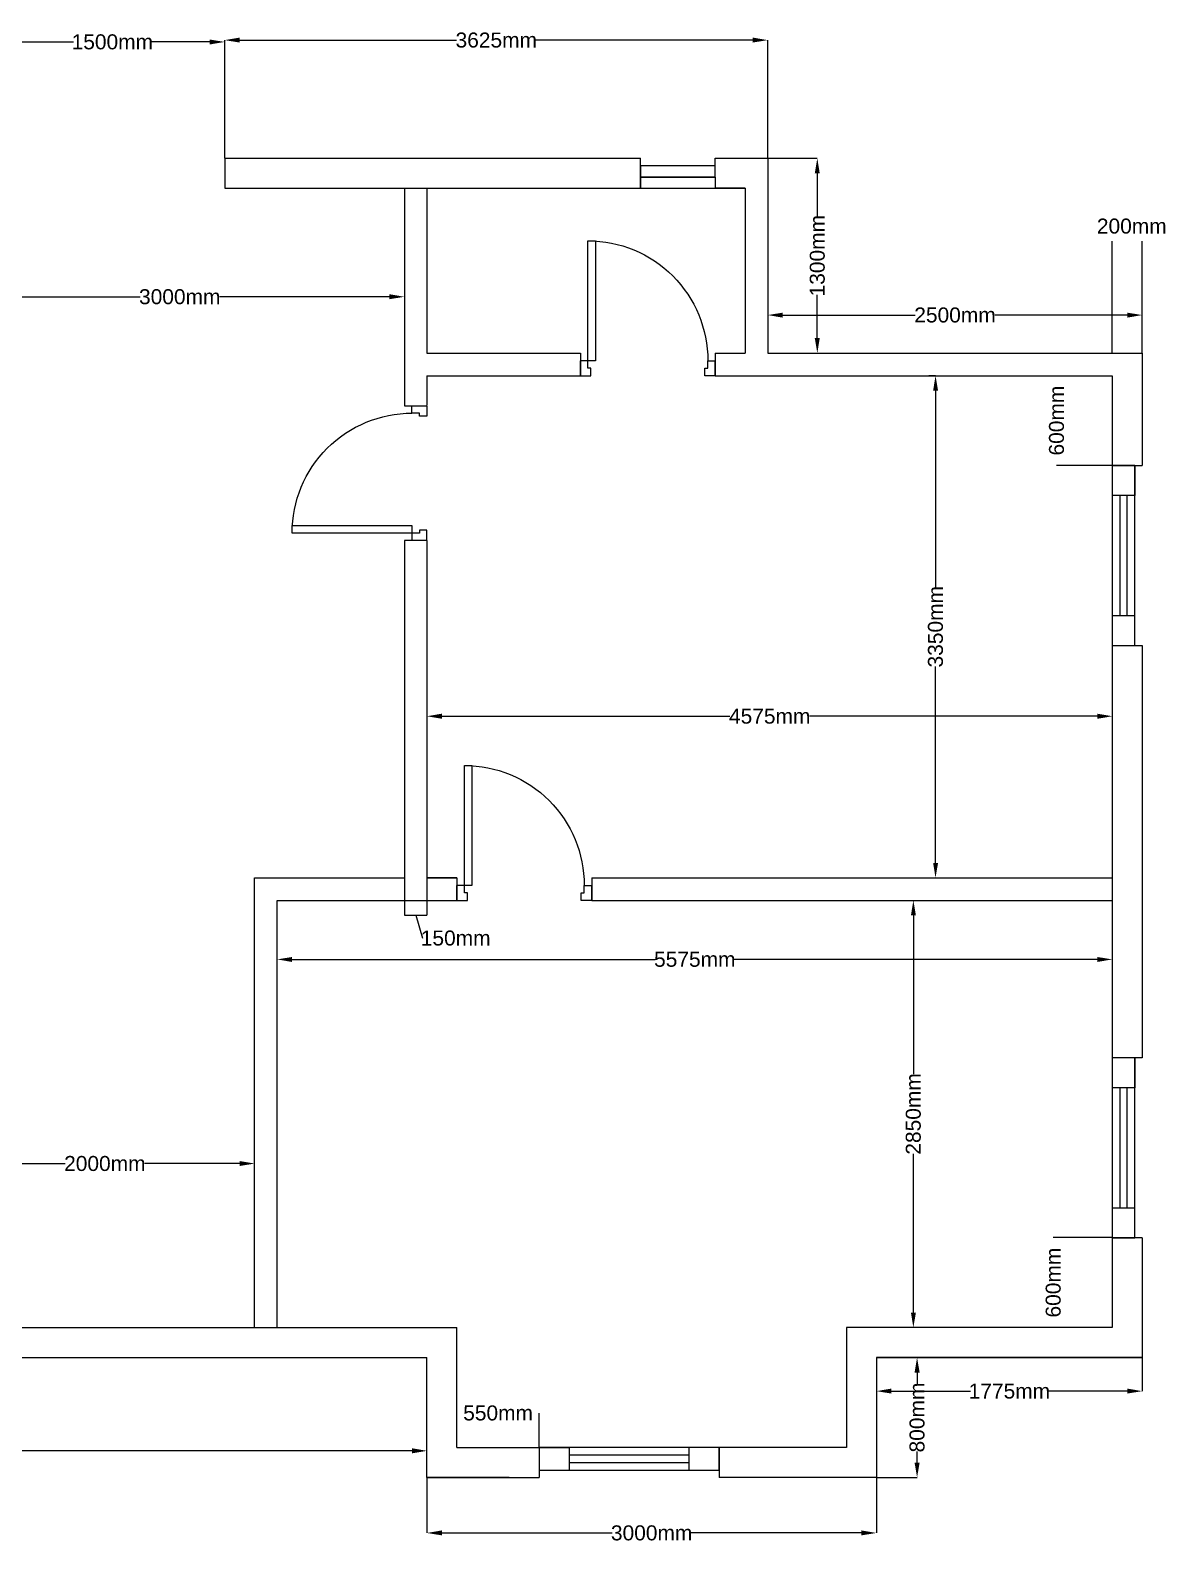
# Model space of a CAD drawing. Header units: inches. Extents: x 5792 to 20978, y -1139 to 8950.
# Drawn here: x 13385 to 20978, y -1139 to 8950 of the extents above; entities that cross this region are included whole.
import ezdxf

# ---------------------------------------------------------------- set-up
doc = ezdxf.new("R2010")
doc.units = ezdxf.units.IN
doc.header["$MEASUREMENT"] = 0
for name, color, linetype in [('door', 50, 'Continuous'), ('vent', 200, 'Continuous'), ('window', 190, 'Continuous')]:
    doc.layers.add(name, color=color, linetype=linetype)
doc.layers.add('inner wall', color=7, linetype='Continuous', lineweight=5)
doc.layers.add('outer wall', color=7, linetype='Continuous', lineweight=20, true_color=0xfff0e0)
doc.styles.get("Standard").update_dxf_attribs({"font": 'arial.ttf'})
doc.dimstyles.new('100', dxfattribs={"dimtxt": 100, "dimasz": 100, "dimexe": 0.18, "dimexo": 0.0625, "dimgap": 0.09, "dimtad": 0, "dimdec": 0, "dimzin": 0, "dimdsep": 46, "dimtxsty": 'Standard', "dimcen": 0.09, "dimclrd": 22, "dimclre": 12, "dimclrt": 22, "dimadec": 0, "dimazin": 0, "dimtfac": 1, "dimtdec": 0, "dimtofl": 0, "dimtmove": 1, "dimatfit": 1, "dimldrblk": 'CLOSED', "dimfxl": 1, "dimtolj": 1, "dimtzin": 0, "dimarcsym": 2})

# ---------------------------------------------------------------- blocks, each defined once
blk = doc.blocks.new('*D12')
at = {"layer": 'Defpoints', "color": 0, "transparency": 16777216}
for p in [(8808, 96), (16033, -526), (16033, -526)]:
    blk.add_point(p, dxfattribs=at)
at = {"layer": 'door', "color": 12, "lineweight": -2, "transparency": 16777216}
for p, q in [((8808, 96), (8808, -526)), ((16033, -526), (16033, -526))]:
    blk.add_line(p, q, dxfattribs=at)
at = {"layer": 'door', "color": 22, "lineweight": -2, "transparency": 16777216}
for p, q in [((8908, -526), (12157, -526)), ((15933, -526), (12685, -526))]:
    blk.add_line(p, q, dxfattribs=at)
at = {"layer": 'door', "color": 22, "transparency": 16777216}
for points in [[(8908, -509), (8908, -543), (8808, -526)], [(15933, -509), (15933, -543), (16033, -526)]]:
    blk.add_solid(points, dxfattribs=at)
at = {"layer": 'door', "color": 22, "transparency": 16777216, "insert": (12421, -526), "char_height": 100, "attachment_point": 5}
blk.add_mtext('\\A1;7225mm', dxfattribs=at)
blk = doc.blocks.new('_Closed')
at = {"color": 0, "linetype": 'ByBlock', "lineweight": -2}
for p, q in [((-1, 0.17), (0, 0)), ((-1, 0.17), (-1, -0.17)), ((0, 0), (-1, -0.17)), ((0, 0), (-1, 0))]:
    blk.add_line(p, q, dxfattribs=at)
blk = doc.blocks.new('*D13')
at = {"layer": 'Defpoints', "color": 0, "transparency": 16777216}
for p in [(16033, -704), (19033, -704), (19033, -1074)]:
    blk.add_point(p, dxfattribs=at)
at = {"layer": 'door', "color": 12, "lineweight": -2, "transparency": 16777216}
for p, q in [((16033, -704), (16033, -1074)), ((19033, -704), (19033, -1074))]:
    blk.add_line(p, q, dxfattribs=at)
at = {"layer": 'door', "color": 22, "lineweight": -2, "transparency": 16777216}
for p, q in [((16133, -1074), (17269, -1074)), ((18933, -1074), (17798, -1074))]:
    blk.add_line(p, q, dxfattribs=at)
at = {"layer": 'door', "color": 22, "transparency": 16777216}
for points in [[(16133, -1057), (16133, -1090), (16033, -1074)], [(18933, -1057), (18933, -1090), (19033, -1074)]]:
    blk.add_solid(points, dxfattribs=at)
at = {"layer": 'door', "color": 22, "transparency": 16777216, "insert": (17533, -1074), "char_height": 100, "attachment_point": 5}
blk.add_mtext('\\A1;3000mm', dxfattribs=at)
blk = doc.blocks.new('*D14')
at = {"layer": 'Defpoints', "color": 0, "transparency": 16777216}
for p in [(20808, 96), (19033, -128), (20808, -128)]:
    blk.add_point(p, dxfattribs=at)
at = {"layer": 'door', "color": 12, "lineweight": -2, "transparency": 16777216}
for p, q in [((20808, 96), (20808, -128)), ((19033, -128), (19033, -127))]:
    blk.add_line(p, q, dxfattribs=at)
at = {"layer": 'door', "color": 22, "lineweight": -2, "transparency": 16777216}
for p, q in [((19133, -128), (19661, -128)), ((20708, -128), (20180, -128))]:
    blk.add_line(p, q, dxfattribs=at)
at = {"layer": 'door', "color": 22, "transparency": 16777216}
for points in [[(19133, -111), (19133, -144), (19033, -128)], [(20708, -111), (20708, -144), (20808, -128)]]:
    blk.add_solid(points, dxfattribs=at)
at = {"layer": 'door', "color": 22, "transparency": 16777216, "insert": (19921, -128), "char_height": 100, "attachment_point": 5}
blk.add_mtext('\\A1;1775mm', dxfattribs=at)
blk = doc.blocks.new('*D15')
at = {"layer": 'Defpoints', "color": 0, "transparency": 16777216}
for p in [(19305, 96), (19305, 96), (19033, -704)]:
    blk.add_point(p, dxfattribs=at)
at = {"layer": 'door', "color": 12, "lineweight": -2, "transparency": 16777216}
for p, q in [((19305, 96), (19305, 96)), ((19033, -704), (19305, -704))]:
    blk.add_line(p, q, dxfattribs=at)
at = {"layer": 'door', "color": 22, "lineweight": -2, "transparency": 16777216}
for p, q in [((19305, -4), (19305, -79)), ((19305, -604), (19305, -530))]:
    blk.add_line(p, q, dxfattribs=at)
at = {"layer": 'door', "color": 22, "transparency": 16777216}
for points in [[(19288, -4), (19322, -4), (19305, 96)], [(19288, -604), (19322, -604), (19305, -704)]]:
    blk.add_solid(points, dxfattribs=at)
at = {"layer": 'door', "color": 22, "transparency": 16777216, "insert": (19305, -304), "char_height": 100, "attachment_point": 5, "rotation": 90}
blk.add_mtext('\\A1;800mm', dxfattribs=at)
blk = doc.blocks.new('*D16')
at = {"layer": 'Defpoints', "color": 0, "transparency": 16777216}
for p in [(20608, 896), (20214, 296), (20214, 296)]:
    blk.add_point(p, dxfattribs=at)
at = {"layer": 'door', "color": 12, "lineweight": -2, "transparency": 16777216}
for p, q in [((20608, 896), (20214, 896)), ((20214, 296), (20214, 296))]:
    blk.add_line(p, q, dxfattribs=at)
at = {"layer": 'door', "color": 22, "transparency": 16777216, "insert": (20214, 596), "char_height": 100, "attachment_point": 5, "rotation": 90}
blk.add_mtext('\\A1;600mm', dxfattribs=at)
blk = doc.blocks.new('*D17')
at = {"layer": 'Defpoints', "color": 0, "transparency": 16777216}
for p in [(15033, 2752), (20608, 2752), (20608, 2752)]:
    blk.add_point(p, dxfattribs=at)
at = {"layer": 'door', "color": 12, "lineweight": -2, "transparency": 16777216}
for p, q in [((15033, 2752), (15033, 2752)), ((20608, 2752), (20608, 2752))]:
    blk.add_line(p, q, dxfattribs=at)
at = {"layer": 'door', "color": 22, "lineweight": -2, "transparency": 16777216}
for p, q in [((15133, 2752), (17556, 2752)), ((20508, 2752), (18085, 2752))]:
    blk.add_line(p, q, dxfattribs=at)
at = {"layer": 'door', "color": 22, "transparency": 16777216}
for points in [[(15133, 2768), (15133, 2735), (15033, 2752)], [(20508, 2768), (20508, 2735), (20608, 2752)]]:
    blk.add_solid(points, dxfattribs=at)
at = {"layer": 'door', "color": 22, "transparency": 16777216, "insert": (17821, 2752), "char_height": 100, "attachment_point": 5}
blk.add_mtext('\\A1;5575mm', dxfattribs=at)
blk = doc.blocks.new('*D18')
at = {"layer": 'Defpoints', "color": 0, "transparency": 16777216}
for p in [(19280, 3146), (19280, 296), (19280, 296)]:
    blk.add_point(p, dxfattribs=at)
at = {"layer": 'door', "color": 12, "lineweight": -2, "transparency": 16777216}
for p, q in [((19280, 3146), (19280, 3146)), ((19280, 296), (19280, 296))]:
    blk.add_line(p, q, dxfattribs=at)
at = {"layer": 'door', "color": 22, "lineweight": -2, "transparency": 16777216}
for p, q in [((19280, 3046), (19280, 1986)), ((19280, 396), (19280, 1455))]:
    blk.add_line(p, q, dxfattribs=at)
at = {"layer": 'door', "color": 22, "transparency": 16777216}
for points in [[(19264, 3046), (19297, 3046), (19280, 3146)], [(19264, 396), (19297, 396), (19280, 296)]]:
    blk.add_solid(points, dxfattribs=at)
at = {"layer": 'door', "color": 22, "transparency": 16777216, "insert": (19280, 1721), "char_height": 100, "attachment_point": 5, "rotation": 90}
blk.add_mtext('\\A1;2850mm', dxfattribs=at)
blk = doc.blocks.new('*D19')
at = {"layer": 'Defpoints', "color": 0, "transparency": 16777216}
for p in [(16033, 4421), (20608, 4421), (20608, 4374)]:
    blk.add_point(p, dxfattribs=at)
at = {"layer": 'door', "color": 12, "lineweight": -2, "transparency": 16777216}
for p, q in [((16033, 4421), (16033, 4374)), ((20608, 4421), (20608, 4374))]:
    blk.add_line(p, q, dxfattribs=at)
at = {"layer": 'door', "color": 22, "lineweight": -2, "transparency": 16777216}
for p, q in [((16133, 4374), (18054, 4374)), ((20508, 4374), (18587, 4374))]:
    blk.add_line(p, q, dxfattribs=at)
at = {"layer": 'door', "color": 22, "transparency": 16777216}
for points in [[(16133, 4391), (16133, 4357), (16033, 4374)], [(20508, 4391), (20508, 4357), (20608, 4374)]]:
    blk.add_solid(points, dxfattribs=at)
at = {"layer": 'door', "color": 22, "transparency": 16777216, "insert": (18321, 4374), "char_height": 100, "attachment_point": 5}
blk.add_mtext('\\A1;4575mm', dxfattribs=at)
blk = doc.blocks.new('*D20')
at = {"layer": 'Defpoints', "color": 0, "transparency": 16777216}
for p in [(19383, 6646), (19383, 3296), (19428, 3296)]:
    blk.add_point(p, dxfattribs=at)
at = {"layer": 'door', "color": 12, "lineweight": -2, "transparency": 16777216}
for p, q in [((19383, 6646), (19428, 6646)), ((19383, 3296), (19428, 3296))]:
    blk.add_line(p, q, dxfattribs=at)
at = {"layer": 'door', "color": 22, "lineweight": -2, "transparency": 16777216}
for p, q in [((19428, 6546), (19428, 5235)), ((19428, 3396), (19428, 4706))]:
    blk.add_line(p, q, dxfattribs=at)
at = {"layer": 'door', "color": 22, "transparency": 16777216}
for points in [[(19412, 6546), (19445, 6546), (19428, 6646)], [(19412, 3396), (19445, 3396), (19428, 3296)]]:
    blk.add_solid(points, dxfattribs=at)
at = {"layer": 'door', "color": 22, "transparency": 16777216, "insert": (19428, 4971), "char_height": 100, "attachment_point": 5, "rotation": 90}
blk.add_mtext('\\A1;3350mm', dxfattribs=at)
blk = doc.blocks.new('*D21')
at = {"layer": 'Defpoints', "color": 0, "transparency": 16777216}
for p in [(20236, 6646), (20236, 6646), (20608, 6046)]:
    blk.add_point(p, dxfattribs=at)
at = {"layer": 'door', "color": 12, "lineweight": -2, "transparency": 16777216}
for p, q in [((20236, 6646), (20236, 6646)), ((20608, 6046), (20236, 6046))]:
    blk.add_line(p, q, dxfattribs=at)
at = {"layer": 'door', "color": 22, "transparency": 16777216, "insert": (20236, 6346), "char_height": 100, "attachment_point": 5, "rotation": 90}
blk.add_mtext('\\A1;600mm', dxfattribs=at)
blk = doc.blocks.new('*D22')
at = {"layer": 'Defpoints', "color": 0, "transparency": 16777216}
for p in [(18308, 7050), (20808, 7050), (20808, 6796)]:
    blk.add_point(p, dxfattribs=at)
at = {"layer": 'door', "color": 12, "lineweight": -2, "transparency": 16777216}
for p, q in [((18308, 7050), (18308, 7050)), ((20808, 6796), (20808, 7050))]:
    blk.add_line(p, q, dxfattribs=at)
at = {"layer": 'door', "color": 22, "lineweight": -2, "transparency": 16777216}
for p, q in [((18408, 7050), (19293, 7050)), ((20708, 7050), (19823, 7050))]:
    blk.add_line(p, q, dxfattribs=at)
at = {"layer": 'door', "color": 22, "transparency": 16777216}
for points in [[(18408, 7066), (18408, 7033), (18308, 7050)], [(20708, 7066), (20708, 7033), (20808, 7050)]]:
    blk.add_solid(points, dxfattribs=at)
at = {"layer": 'door', "color": 22, "transparency": 16777216, "insert": (19558, 7050), "char_height": 100, "attachment_point": 5}
blk.add_mtext('\\A1;2500mm', dxfattribs=at)
blk = doc.blocks.new('*D23')
at = {"layer": 'Defpoints', "color": 0, "transparency": 16777216}
for p in [(18308, 8096), (18639, 6796), (18639, 6796)]:
    blk.add_point(p, dxfattribs=at)
at = {"layer": 'door', "color": 12, "lineweight": -2, "transparency": 16777216}
for p, q in [((18308, 8096), (18639, 8096)), ((18639, 6796), (18638, 6796))]:
    blk.add_line(p, q, dxfattribs=at)
at = {"layer": 'door', "color": 22, "lineweight": -2, "transparency": 16777216}
for p, q in [((18639, 7996), (18639, 7705)), ((18639, 6896), (18639, 7186))]:
    blk.add_line(p, q, dxfattribs=at)
at = {"layer": 'door', "color": 22, "transparency": 16777216}
for points in [[(18622, 7996), (18655, 7996), (18639, 8096)], [(18622, 6896), (18655, 6896), (18639, 6796)]]:
    blk.add_solid(points, dxfattribs=at)
at = {"layer": 'door', "color": 22, "transparency": 16777216, "insert": (18639, 7446), "char_height": 100, "attachment_point": 5, "rotation": 90}
blk.add_mtext('\\A1;1300mm', dxfattribs=at)
blk = doc.blocks.new('*D24')
at = {"layer": 'Defpoints', "color": 0, "transparency": 16777216}
for p in [(14683, 8884), (14683, 8096), (18308, 8096)]:
    blk.add_point(p, dxfattribs=at)
at = {"layer": 'door', "color": 12, "lineweight": -2, "transparency": 16777216}
for p, q in [((14683, 8096), (14683, 8884)), ((18308, 8096), (18308, 8884))]:
    blk.add_line(p, q, dxfattribs=at)
at = {"layer": 'door', "color": 22, "lineweight": -2, "transparency": 16777216}
for p, q in [((14783, 8884), (16231, 8884)), ((18208, 8884), (16760, 8884))]:
    blk.add_line(p, q, dxfattribs=at)
at = {"layer": 'door', "color": 22, "transparency": 16777216}
for points in [[(14783, 8901), (14783, 8868), (14683, 8884)], [(18208, 8901), (18208, 8868), (18308, 8884)]]:
    blk.add_solid(points, dxfattribs=at)
at = {"layer": 'door', "color": 22, "transparency": 16777216, "insert": (16496, 8884), "char_height": 100, "attachment_point": 5}
blk.add_mtext('\\A1;3625mm', dxfattribs=at)
blk = doc.blocks.new('*D25')
at = {"layer": 'Defpoints', "color": 0, "transparency": 16777216}
for p in [(13183, 8872), (13183, 8096), (14683, 8096)]:
    blk.add_point(p, dxfattribs=at)
at = {"layer": 'door', "color": 12, "lineweight": -2, "transparency": 16777216}
for p, q in [((13183, 8096), (13183, 8872)), ((14683, 8096), (14683, 8872))]:
    blk.add_line(p, q, dxfattribs=at)
at = {"layer": 'door', "color": 22, "lineweight": -2, "transparency": 16777216}
for p, q in [((13283, 8872), (13673, 8872)), ((14583, 8872), (14193, 8872))]:
    blk.add_line(p, q, dxfattribs=at)
at = {"layer": 'door', "color": 22, "transparency": 16777216}
for points in [[(13283, 8888), (13283, 8855), (13183, 8872)], [(14583, 8888), (14583, 8855), (14683, 8872)]]:
    blk.add_solid(points, dxfattribs=at)
at = {"layer": 'door', "color": 22, "transparency": 16777216, "insert": (13933, 8872), "char_height": 100, "attachment_point": 5}
blk.add_mtext('\\A1;1500mm', dxfattribs=at)
blk = doc.blocks.new('*D27')
at = {"layer": 'Defpoints', "color": 0, "transparency": 16777216}
for p in [(12883, 7172), (12883, 7172), (15883, 7172)]:
    blk.add_point(p, dxfattribs=at)
at = {"layer": 'door', "color": 12, "lineweight": -2, "transparency": 16777216}
for p, q in [((12883, 7172), (12883, 7172)), ((15883, 7172), (15883, 7172))]:
    blk.add_line(p, q, dxfattribs=at)
at = {"layer": 'door', "color": 22, "lineweight": -2, "transparency": 16777216}
for p, q in [((12983, 7172), (14119, 7172)), ((15783, 7172), (14648, 7172))]:
    blk.add_line(p, q, dxfattribs=at)
at = {"layer": 'door', "color": 22, "transparency": 16777216}
for points in [[(12983, 7189), (12983, 7156), (12883, 7172)], [(15783, 7189), (15783, 7156), (15883, 7172)]]:
    blk.add_solid(points, dxfattribs=at)
at = {"layer": 'door', "color": 22, "transparency": 16777216, "insert": (14383, 7172), "char_height": 100, "attachment_point": 5}
blk.add_mtext('\\A1;3000mm', dxfattribs=at)
blk = doc.blocks.new('*D28')
at = {"layer": 'Defpoints', "color": 0, "transparency": 16777216}
for p in [(12883, 1390), (12883, 1390), (14883, 1390)]:
    blk.add_point(p, dxfattribs=at)
at = {"layer": 'door', "color": 12, "lineweight": -2, "transparency": 16777216}
for p, q in [((12883, 1390), (12883, 1391)), ((14883, 1390), (14883, 1391))]:
    blk.add_line(p, q, dxfattribs=at)
at = {"layer": 'door', "color": 22, "lineweight": -2, "transparency": 16777216}
for p, q in [((12983, 1390), (13618, 1390)), ((14783, 1390), (14148, 1390))]:
    blk.add_line(p, q, dxfattribs=at)
at = {"layer": 'door', "color": 22, "transparency": 16777216}
for points in [[(12983, 1407), (12983, 1374), (12883, 1390)], [(14783, 1407), (14783, 1374), (14883, 1390)]]:
    blk.add_solid(points, dxfattribs=at)
at = {"layer": 'door', "color": 22, "transparency": 16777216, "insert": (13883, 1390), "char_height": 100, "attachment_point": 5}
blk.add_mtext('\\A1;2000mm', dxfattribs=at)
blk = doc.blocks.new('*D29')
at = {"layer": 'Defpoints', "color": 0, "transparency": 16777216}
for p in [(15883, 3296), (16033, 3296), (16033, 3047)]:
    blk.add_point(p, dxfattribs=at)
at = {"layer": 'door', "color": 12, "lineweight": -2, "transparency": 16777216}
for p, q in [((15883, 3296), (15883, 3047)), ((16033, 3296), (16033, 3047))]:
    blk.add_line(p, q, dxfattribs=at)
at = {"layer": 'door', "color": 22, "lineweight": -2, "transparency": 16777216}
for p, q in [((15883, 3047), (16033, 3047)), ((15958, 3047), (16004, 2894)), ((16004, 2894), (16004, 2894))]:
    blk.add_line(p, q, dxfattribs=at)
at = {"layer": 'door', "color": 22, "transparency": 16777216, "insert": (16225, 2894), "char_height": 100, "attachment_point": 5}
blk.add_mtext('\\A1;150mm', dxfattribs=at)
blk = doc.blocks.new('*D30')
at = {"layer": 'Defpoints', "color": 0, "transparency": 16777216}
for p in [(20808, 7543), (20608, 6795), (20808, 6795)]:
    blk.add_point(p, dxfattribs=at)
at = {"layer": 'door', "color": 12, "lineweight": -2, "transparency": 16777216}
for p, q in [((20608, 6795), (20608, 7543)), ((20808, 6795), (20808, 7543))]:
    blk.add_line(p, q, dxfattribs=at)
at = {"layer": 'door', "color": 22, "transparency": 16777216, "insert": (20738, 7643), "char_height": 100, "attachment_point": 5}
blk.add_mtext('\\A1;200mm', dxfattribs=at)
blk = doc.blocks.new('*D34')
at = {"layer": 'Defpoints', "color": 0, "lineweight": -3, "transparency": 16777216}
for p in [(16233, -274), (16783, -274), (16783, -504)]:
    blk.add_point(p, dxfattribs=at)
at = {"layer": 'outer wall', "color": 12, "lineweight": -2, "transparency": 16777216}
for p, q in [((16233, -274), (16233, -274)), ((16783, -504), (16783, -274))]:
    blk.add_line(p, q, dxfattribs=at)
at = {"layer": 'outer wall', "color": 22, "lineweight": -3, "transparency": 16777216, "insert": (16508, -274), "char_height": 100, "attachment_point": 5}
blk.add_mtext('\\A1;550mm', dxfattribs=at)

msp = doc.modelspace()

# ---------------------------------------------------------------- linework, layer by layer
at = {"layer": 'door'}
for p, q in [((17058.1, 6645.6), (17058.1, 6745.6)), ((17108.1, 6745.6), (17058.1, 6745.6)), ((17058.1, 6645.6), (17058.1, 6745.6)), ((17108.1, 6745.6), (17058.1, 6745.6)), ((17108.1, 6695.6), (17108.1, 6745.6)), ((17108.1, 6695.6), (17108.1, 6745.6)), ((17128.1, 6695.6), (17108.1, 6695.6)), ((17128.1, 6695.6), (17108.1, 6695.6)), ((17128.1, 6645.6), (17128.1, 6695.6)), ((17128.1, 6645.6), (17128.1, 6695.6)), ((17958.1, 6645.6), (17958.1, 6745.6)), ((17958.1, 6645.6), (17958.1, 6745.6)), ((17058.1, 6645.6), (17128.1, 6645.6)), ((17058.1, 6645.6), (17128.1, 6645.6)), ((15933.1, 6445.6), (15933.1, 6445.6)), ((15933.1, 6445.6), (16033.1, 6445.6)), ((15983.1, 5595.6), (15933.1, 5595.6)), ((15933.1, 5595.6), (15933.1, 5545.6)), ((15983.1, 5595.6), (15933.1, 5595.6)), ((15933.1, 5595.6), (15933.1, 5545.6)), ((16033.1, 5615.6), (15983.1, 5615.6)), ((15983.1, 5615.6), (15983.1, 5595.6)), ((16033.1, 5615.6), (15983.1, 5615.6)), ((15983.1, 5615.6), (15983.1, 5595.6)), ((16033.1, 5545.6), (16033.1, 5615.6)), ((16033.1, 5545.6), (16033.1, 5615.6)), ((16033.1, 5545.6), (15933.1, 5545.6)), ((16033.1, 5545.6), (15933.1, 5545.6)), ((16233.1, 3145.6), (16233.1, 3245.6)), ((16283.1, 3245.6), (16233.1, 3245.6)), ((16233.1, 3145.6), (16233.1, 3245.6)), ((16283.1, 3245.6), (16233.1, 3245.6)), ((16283.1, 3195.6), (16283.1, 3245.6)), ((16283.1, 3195.6), (16283.1, 3245.6)), ((17133.1, 3145.6), (17133.1, 3245.6)), ((17133.1, 3145.6), (17133.1, 3245.6)), ((16233.1, 3145.6), (16303.1, 3145.6)), ((16233.1, 3145.6), (16303.1, 3145.6)), ((16303.1, 3195.6), (16283.1, 3195.6)), ((16303.1, 3195.6), (16283.1, 3195.6)), ((16303.1, 3145.6), (16303.1, 3195.6)), ((16303.1, 3145.6), (16303.1, 3195.6))]:
    msp.add_line(p, q, dxfattribs=at)
for points in [[(17108.1, 6745.6), (17108.1, 7545.6), (17158.1, 7545.6), (17158.1, 6745.6)], [(17108.1, 6745.6), (17108.1, 7545.6), (17158.1, 7545.6), (17158.1, 6745.6)], [(17958.1, 6645.6), (17888.1, 6645.6), (17888.1, 6695.6), (17908.1, 6695.6), (17908.1, 6745.6), (17958.1, 6745.6)], [(15933.1, 5595.6), (15133.1, 5595.6), (15133.1, 5645.6), (15933.1, 5645.6)], [(15933.1, 5595.6), (15133.1, 5595.6), (15133.1, 5645.6), (15933.1, 5645.6)], [(16283.1, 3245.6), (16283.1, 4045.6), (16333.1, 4045.6), (16333.1, 3245.6)], [(16283.1, 3245.6), (16283.1, 4045.6), (16333.1, 4045.6), (16333.1, 3245.6)], [(17133.1, 3145.6), (17063.1, 3145.6), (17063.1, 3195.6), (17083.1, 3195.6), (17083.1, 3245.6), (17133.1, 3245.6)]]:
    msp.add_lwpolyline(points, close=True, dxfattribs=at)
for points in [[(17108.1, 7545.6, -0.4142136), (17908.1, 6745.6), (17958.1, 6745.6), (17958.1, 6645.6), (17888.1, 6645.6), (17888.1, 6695.6), (17908.1, 6695.6), (17908.1, 6745.6)], [(15133.1, 5595.6, -0.4142136), (15933.1, 6395.6), (15933.1, 6445.6)], [(16283.1, 4045.6, -0.4142136), (17083.1, 3245.6), (17133.1, 3245.6), (17133.1, 3145.6), (17063.1, 3145.6), (17063.1, 3195.6), (17083.1, 3195.6), (17083.1, 3245.6)]]:
    msp.add_lwpolyline(points, format="xyb", dxfattribs=at)
for points in [[(16033.1, 6445.6), (16033.1, 6375.6), (15983.1, 6375.6), (15983.1, 6395.6), (15933.1, 6395.6), (15933.1, 6445.6)], [(16033.1, 6445.6), (16033.1, 6375.6), (15983.1, 6375.6), (15983.1, 6395.6), (15933.1, 6395.6)]]:
    msp.add_lwpolyline(points, dxfattribs=at)
at = {"layer": 'inner wall'}
for p, q in [((14683.1, 8095.6), (14683.1, 7895.6)), ((18308.1, 8095.6), (18308.1, 6795.6)), ((15883.1, 7895.6), (15883.1, 6445.6)), ((16033.1, 7895.6), (16033.1, 6795.6)), ((16033.1, 7895.6), (16033.1, 6795.6)), ((18158.1, 7895.6), (17958.1, 7895.6)), ((18158.1, 7895.6), (18158.1, 6795.6)), ((16033.1, 6795.6), (17058.9, 6795.6)), ((17058.9, 6795.6), (17058.1, 6645.6)), ((17958.1, 6795.6), (17958.1, 6745.6)), ((17958.1, 6795.6), (18158.1, 6795.6)), ((17958.1, 6795.6), (17958.1, 6645.6)), ((18308.1, 6795.6), (20808.1, 6795.6)), ((16033.1, 6645.6), (17058.1, 6645.6)), ((16033.1, 6645.6), (16033.1, 6448.8)), ((17958.1, 6645.6), (18158.1, 6645.6)), ((18158.1, 6645.6), (20608.1, 6645.6)), ((15883.1, 6445.6), (15933.1, 6445.6)), ((16033.1, 5545.6), (15883.1, 5545.6)), ((15883.1, 5545.6), (15883.1, 3295.6)), ((16033.1, 5545.6), (16033.1, 3295.6)), ((14883.1, 295.6), (14883.1, 3295.6)), ((14883.1, 3295.6), (15883.1, 3295.6)), ((15033.1, 3295.6), (15883.1, 3295.6)), ((16233.1, 3295.6), (16033.1, 3295.6)), ((16033.1, 3295.6), (16233.1, 3295.6)), ((16233.1, 3295.6), (16233.1, 3145.6)), ((17133.1, 3295.6), (17133.1, 3145.6)), ((17133.1, 3295.6), (20608.1, 3295.6)), ((15033.1, 295.6), (15033.1, 3145.6)), ((15033.1, 3145.6), (16233.1, 3145.6)), ((17133.1, 3145.6), (20608.1, 3145.6))]:
    msp.add_line(p, q, dxfattribs=at)
at = {"layer": 'outer wall'}
for p, q in [((14683.1, 8095.6), (17458.1, 8095.6)), ((17458.1, 7895.6), (17458.1, 8095.6)), ((17958.1, 7970.6), (17958.1, 8095.6)), ((17958.1, 8095.6), (18308.1, 8095.6)), ((14683.1, 7895.6), (17458.1, 7895.6)), ((17958.1, 7895.6), (18158.1, 7895.6)), ((20808.1, 6795.6), (20808.1, 6045.6)), ((20608.1, 6645.6), (20608.1, 6045.6)), ((20608.1, 6045.6), (20808.1, 6045.6)), ((20608.1, 4845.6), (20808.1, 4845.6)), ((20608.1, 4845.6), (20608.1, 2095.6)), ((20808.1, 4845.6), (20808.1, 2095.6)), ((20808.1, 2095.6), (20608.1, 2095.6)), ((20808.1, 895.6), (20608.1, 895.6)), ((20608.1, 895.6), (20608.1, 295.6)), ((20808.1, 895.6), (20808.1, 95.6)), ((12883.1, 295.6), (16233.1, 295.6)), ((16233.1, -504.4), (16233.1, 295.6)), ((18833.1, 295.6), (18833.1, -504.4)), ((20608.1, 295.6), (18833.1, 295.6)), ((12133.1, 95.6), (16033.1, 95.6)), ((16033.1, -704.4), (16033.1, 95.6)), ((20808.1, 95.6), (19033.1, 95.6)), ((19033.1, 95.6), (19033.1, -704.4)), ((19033.1, 95.6), (20808.1, 95.6)), ((18833.1, -504.4), (17983.1, -504.4)), ((16033.1, -704.4), (16783.1, -704.4)), ((16583.1, -704.4), (16033.1, -704.4)), ((19033.1, -704.4), (17983.1, -704.4))]:
    msp.add_line(p, q, dxfattribs=at)
at = {"layer": 'outer wall', "lineweight": -3}
for p, q in [((16233.1, -504.4), (16783.1, -504.4)), ((16783.1, -504.4), (16783.1, -704.4)), ((17983.1, -504.4), (17983.1, -704.4))]:
    msp.add_line(p, q, dxfattribs=at)
at = {"layer": 'vent'}
msp.add_line((17958.1, 7970.6), (17958.1, 7895.6), dxfattribs=at)
msp.add_lwpolyline([(17958.1, 7970.6), (17958.1, 8045.6), (17458.1, 8045.6), (17458.1, 7970.6), (17958.1, 7970.6), (17458.1, 7970.6), (17458.1, 7895.6), (17958.1, 7895.6)], dxfattribs=at)
at = {"layer": 'window'}
for p, q in [((20658.1, 5845.6), (20658.1, 5045.6)), ((20708.1, 5045.6), (20708.1, 5845.6)), ((20658.1, 4845.6), (20708.1, 4845.6)), ((20658.1, 1895.6), (20658.1, 1095.6)), ((20708.1, 1095.6), (20708.1, 1895.6)), ((20658.1, 895.6), (20708.1, 895.6)), ((17783.1, -554.4), (16983.1, -554.4)), ((16983.1, -604.4), (17783.1, -604.4))]:
    msp.add_line(p, q, dxfattribs=at)
for points in [[(20758.1, 6045.6), (20708.1, 6045.6), (20658.1, 6045.6), (20608.1, 6045.6), (20608.1, 4845.6), (20758.1, 4845.6), (20758.1, 6045.6), (20758.1, 5845.6), (20608.1, 5845.6), (20608.1, 5045.6), (20758.1, 5045.6)], [(20758.1, 2095.6), (20708.1, 2095.6), (20658.1, 2095.6), (20608.1, 2095.6), (20608.1, 895.6), (20758.1, 895.6), (20758.1, 2095.6), (20758.1, 1895.6), (20608.1, 1895.6), (20608.1, 1095.6), (20758.1, 1095.6)], [(16783.1, -504.4), (16783.1, -554.4), (16783.1, -604.4), (16783.1, -654.4), (17983.1, -654.4), (17983.1, -504.4), (16783.1, -504.4), (16983.1, -504.4), (16983.1, -654.4), (17783.1, -654.4), (17783.1, -504.4)]]:
    msp.add_lwpolyline(points, dxfattribs=at)

# ---------------------------------------------------------------- dimensions: what is measured, and where the dimension line sits
at = {"layer": 'door'}
for base, p1, p2, picture, middle in [((13183.1, 8871.6), (14683.1, 8095.6), (13183.1, 8095.6), '*D25', (13933.1, 8871.6)), ((14683.1, 8884.3), (18308.1, 8095.6), (14683.1, 8095.6), '*D24', (16495.6, 8884.3)), ((20808.1, 7543.3), (20608.1, 6794.6), (20808.1, 6794.6), '*D30', (20738.4, 7643.3)), ((12883.1, 7172.3), (15883.1, 7172.3), (12883.1, 7172.3), '*D27', (14383.1, 7172.3)), ((20808.1, 7049.7), (18308.1, 7049.7), (20808.1, 6795.6), '*D22', (19558.1, 7049.7)), ((20608.1, 4373.9), (16033.1, 4420.6), (20608.1, 4420.6), '*D19', (18320.6, 4373.9)), ((16033.1, 3047.2), (15883.1, 3295.6), (16033.1, 3295.6), '*D29', (16004.5, 2893.7)), ((20608.1, 2751.6), (15033.1, 2751.6), (20608.1, 2751.6), '*D17', (17820.6, 2751.6)), ((12883.1, 1390.4), (14883.1, 1390.4), (12883.1, 1390.4), '*D28', (13883.1, 1390.4)), ((16033.1, -526), (8808.1, 95.6), (16033.1, -526), '*D12', (12420.6, -526)), ((20808.1, -127.7), (19033.1, -127.7), (20808.1, 95.6), '*D14', (19920.6, -127.7)), ((19033.1, -1073.6), (16033.1, -704.4), (19033.1, -704.4), '*D13', (17533.1, -1073.6))]:
    dim = msp.add_linear_dim(base=base, p1=p1, p2=p2, dimstyle='100', override={"dimpost": 'mm'}, dxfattribs=at)
    dim.commit()
    dim.dimension.update_dxf_attribs({"geometry": picture, "text_midpoint": middle})
for base, p1, p2, picture, middle in [((18638.7, 6795.6), (18308.1, 8095.6), (18638.7, 6795.6), '*D23', (18638.7, 7445.6)), ((19428.2, 3295.6), (19383.1, 6645.6), (19383.1, 3295.6), '*D20', (19428.2, 4970.6)), ((20236.2, 6645.6), (20608.1, 6045.6), (20236.2, 6645.6), '*D21', (20236.2, 6345.6)), ((19280.3, 295.6), (19280.3, 3145.6), (19280.3, 295.6), '*D18', (19280.3, 1720.6)), ((20214.3, 295.6), (20608.1, 895.6), (20214.3, 295.6), '*D16', (20214.3, 595.6)), ((19305.1, 95.6), (19033.1, -704.4), (19305.1, 95.6), '*D15', (19305.1, -304.4))]:
    dim = msp.add_linear_dim(base=base, p1=p1, p2=p2, angle=90, dimstyle='100', override={"dimpost": 'mm'}, dxfattribs=at)
    dim.commit()
    dim.dimension.update_dxf_attribs({"geometry": picture, "text_midpoint": middle})
at = {"layer": 'outer wall', "lineweight": -3}
dim = msp.add_linear_dim(base=(16783.1, -274.2), p1=(16233.1, -274.2), p2=(16783.1, -504.4), dimstyle='100', override={"dimpost": 'mm'}, dxfattribs=at)
dim.commit()
dim.dimension.update_dxf_attribs({"geometry": '*D34', "text_midpoint": (16508.1, -274.2)})

doc.saveas('drawing.dxf')
